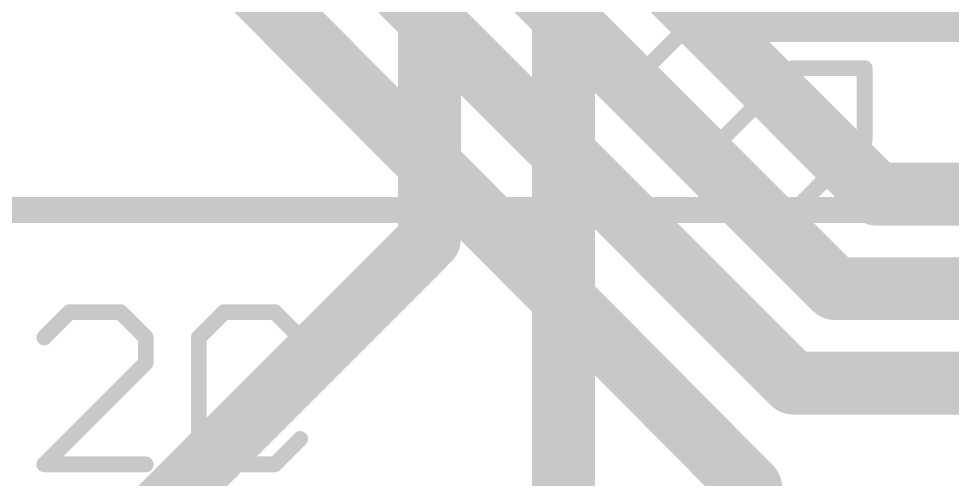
# Model space of a CAD drawing. Extents: x -6 to 101, y -9 to 20.
# Drawn here: x 14.027 to 18.551, y 2.734 to 4.965 of the extents above; entities that cross this region are included whole.
import ezdxf

# ---------------------------------------------------------------- set-up
doc = ezdxf.new("R2010")
doc.units = 0
for name, color, linetype in [('1', 22, 'CONTINUOUS'), ('16', 175, 'CONTINUOUS'), ('21', 253, 'CONTINUOUS'), ('25', 253, 'CONTINUOUS'), ('26', 253, 'CONTINUOUS')]:
    doc.layers.add(name, color=color, linetype=linetype)

msp = doc.modelspace()

# ---------------------------------------------------------------- linework, layer by layer
at = {"layer": '1', "const_width": 0.3048}
for points in [[(16.0176, 5.8838), (16.0176, 3.8976)], [(16.6676, 5.8838), (16.6676, 2.5476)], [(17.5006, 5.0038), (17.3228, 5.1816)], [(19.5072, 5.0038), (17.5006, 5.0038)], [(16.0176, 3.8976), (13.58, 1.46)]]:
    msp.add_lwpolyline(points, dxfattribs=at)
at = {"layer": '1', "const_width": 0.1524}
for points in [[(17.5006, 5.08, 1), (17.5006, 4.9276)], [(17.4467, 4.9499, 1), (17.5545, 5.0577)], [(16.0715, 3.8437, 1), (15.9637, 3.9515)], [(15.9414, 3.8976, 1), (16.0938, 3.8976)]]:
    msp.add_lwpolyline(points, format="xyb", dxfattribs=at)
at = {"layer": '16', "const_width": 0.3048}
for points in [[(18.1864, 4.1148), (15.24, 7.0612)], [(17.9832, 3.6576), (14.7066, 6.9342)], [(17.78, 3.2004), (14.224, 6.7564)], [(17.574, 2.6952), (13.589, 6.7056)], [(20.574, 4.1148), (18.1864, 4.1148)], [(20.2692, 3.6576), (17.9832, 3.6576)], [(18.8976, 3.2004), (17.78, 3.2004)], [(17.574, 2.6952), (17.574, 1.466)]]:
    msp.add_lwpolyline(points, dxfattribs=at)
at = {"layer": '16', "const_width": 0.1524}
for points in [[(18.1864, 4.191, 1), (18.1864, 4.0386)], [(18.1325, 4.0609, 1), (18.2403, 4.1687)], [(17.9832, 3.7338, 1), (17.9832, 3.5814)], [(17.9293, 3.6037, 1), (18.0371, 3.7115)], [(17.78, 3.2766, 1), (17.78, 3.1242)], [(17.7261, 3.1465, 1), (17.8339, 3.2543)], [(17.6502, 2.6952, 1), (17.4978, 2.6952)], [(17.5199, 2.6415, 1), (17.6281, 2.7489)]]:
    msp.add_lwpolyline(points, format="xyb", dxfattribs=at)
at = {"layer": '21', "const_width": 0.127}
msp.add_lwpolyline([(0.5334, 4.0386), (43.7134, 4.0386)], dxfattribs=at)
at = {"layer": '25', "const_width": 0.0762}
for points in [[(14.2743, 3.5439), (14.1514, 3.4211)], [(14.5201, 3.5439), (14.2743, 3.5439)], [(14.6429, 3.4211), (14.5201, 3.5439)], [(15.0227, 3.5439), (14.8999, 3.4211)], [(15.2685, 3.5439), (15.0227, 3.5439)], [(15.3913, 3.4211), (15.2685, 3.5439)], [(14.6429, 3.2982), (14.6429, 3.4211)], [(14.8999, 3.4211), (14.8999, 2.9296)], [(14.1514, 2.8067), (14.6429, 3.2982)], [(14.8999, 2.9296), (15.0227, 2.8067)], [(15.2685, 2.8067), (15.3913, 2.9296)], [(14.6429, 2.8067), (14.1514, 2.8067)], [(15.0227, 2.8067), (15.2685, 2.8067)]]:
    msp.add_lwpolyline(points, dxfattribs=at)
at = {"layer": '25', "const_width": 0.0381}
for points in [[(14.2743, 3.563, 1), (14.2743, 3.5249)], [(14.2878, 3.5305, 1), (14.2608, 3.5574)], [(14.5335, 3.5574, 1), (14.5066, 3.5305)], [(14.5201, 3.5249, 1), (14.5201, 3.563)], [(15.0227, 3.563, 1), (15.0227, 3.5249)], [(15.0362, 3.5305, 1), (15.0093, 3.5574)], [(15.2819, 3.5574, 1), (15.255, 3.5305)], [(15.2685, 3.5249, 1), (15.2685, 3.563)], [(14.138, 3.4345, 1), (14.1649, 3.4076)], [(14.662, 3.4211, 1), (14.6239, 3.4211)], [(14.6295, 3.4076, 1), (14.6564, 3.4345)], [(14.9189, 3.4211, 1), (14.8808, 3.4211)], [(14.8864, 3.4345, 1), (14.9133, 3.4076)], [(15.3779, 3.4076, 1), (15.4048, 3.4345)], [(14.6239, 3.2982, 1), (14.662, 3.2982)], [(14.6564, 3.2847, 1), (14.6295, 3.3117)], [(14.9133, 2.943, 1), (14.8864, 2.9161)], [(14.8808, 2.9296, 1), (14.9189, 2.9296)], [(15.4048, 2.9161, 1), (15.3779, 2.943)], [(14.1514, 2.8258, 1), (14.1514, 2.7877)], [(14.138, 2.8202, 1), (14.1649, 2.7932)], [(14.6429, 2.7877, 1), (14.6429, 2.8258)], [(15.0227, 2.8258, 1), (15.0227, 2.7877)], [(15.0093, 2.7932, 1), (15.0362, 2.8202)], [(15.255, 2.8202, 1), (15.2819, 2.7932)], [(15.2685, 2.7877, 1), (15.2685, 2.8258)]]:
    msp.add_lwpolyline(points, format="xyb", dxfattribs=at)
at = {"layer": '26', "const_width": 0.0762}
for points in [[(17.0762, 4.7331), (17.5975, 5.2544)], [(17.7792, 4.7252), (17.4316, 4.3777)], [(18.1267, 4.7252), (17.7792, 4.7252)], [(18.1267, 4.3777), (18.1267, 4.7252)], [(18.0398, 4.2908), (17.6923, 4.6383)], [(17.7792, 4.0301), (18.1267, 4.3777)]]:
    msp.add_lwpolyline(points, dxfattribs=at)
at = {"layer": '26', "const_width": 0.0381}
for points in [[(17.0627, 4.7466, 1), (17.0897, 4.7196)], [(17.7792, 4.7443, 1), (17.7792, 4.7062)], [(17.7926, 4.7117, 1), (17.7657, 4.7387)], [(18.1457, 4.7252, 1), (18.1076, 4.7252)], [(18.1267, 4.7062, 1), (18.1267, 4.7443)], [(17.7058, 4.6518, 1), (17.6788, 4.6248)], [(17.4182, 4.3911, 1), (17.4451, 4.3642)], [(18.1076, 4.3777, 1), (18.1457, 4.3777)], [(18.1402, 4.3642, 1), (18.1132, 4.3911)], [(18.0263, 4.2773, 1), (18.0533, 4.3043)], [(17.7657, 4.0436, 1), (17.7926, 4.0167)]]:
    msp.add_lwpolyline(points, format="xyb", dxfattribs=at)

doc.saveas('drawing.dxf')
